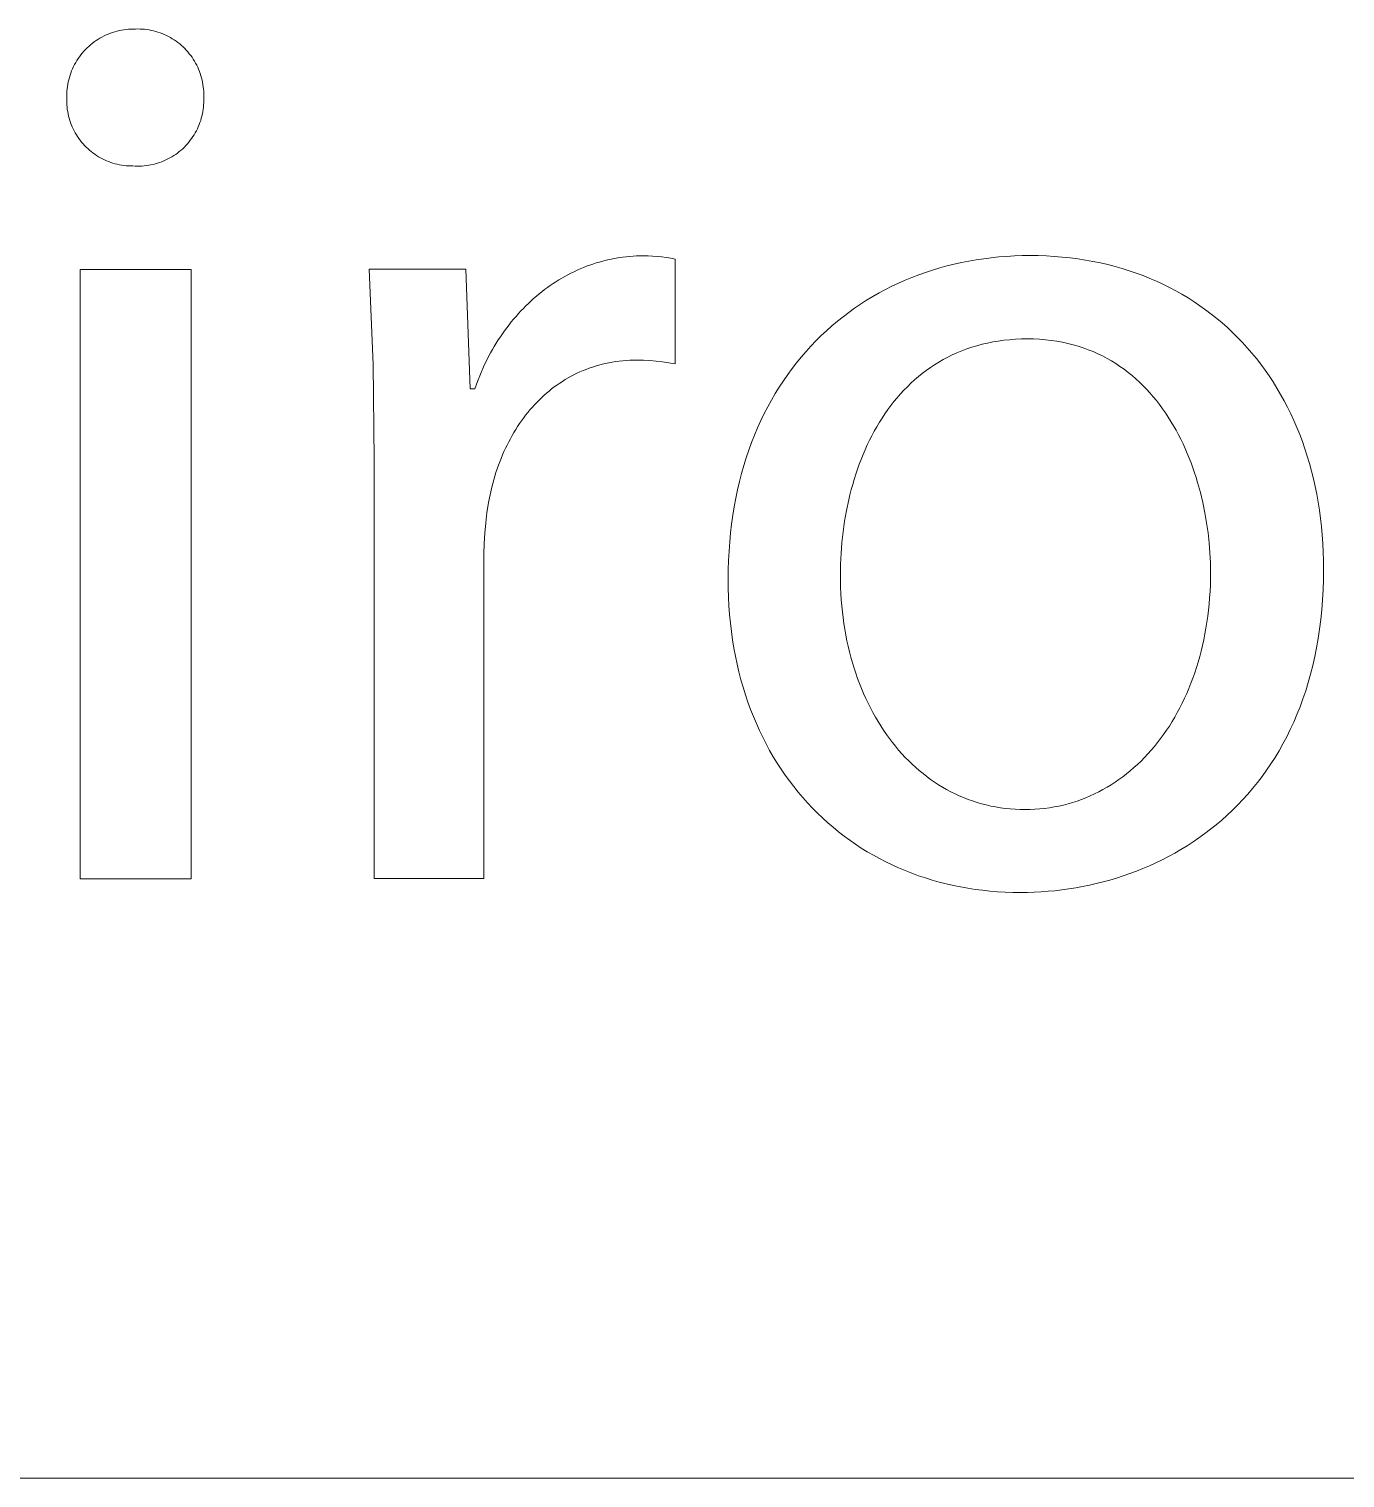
# Model space of a CAD drawing. Header units: millimetres. Extents: x 0 to 5466, y 0 to 3819.
# Drawn here: x 4372.9 to 4430.1, y 0 to 63 of the extents above; entities that cross this region are included whole.
import ezdxf

# ---------------------------------------------------------------- set-up
doc = ezdxf.new("R2010")
doc.units = ezdxf.units.MM
doc.header["$MEASUREMENT"] = 0
doc.layers.add('Domyślny', color=7, linetype='Continuous', true_color=0x000000)

msp = doc.modelspace()

# ---------------------------------------------------------------- linework, layer by layer
at = {"layer": 'Domyślny', "color": 18, "lineweight": 15, "true_color": 0x000000}
for p, q in [((4377.526, 62.979), (4377.625, 62.98)), ((4377.625, 62.98), (4377.724, 62.979)), ((4375.572, 62.291), (4375.65, 62.355)), ((4375.65, 62.355), (4375.731, 62.416)), ((4375.731, 62.416), (4375.813, 62.474)), ((4375.813, 62.474), (4375.897, 62.529)), ((4375.897, 62.529), (4375.984, 62.582)), ((4375.984, 62.582), (4376.071, 62.631)), ((4376.071, 62.631), (4376.161, 62.677)), ((4376.161, 62.677), (4376.252, 62.72)), ((4376.252, 62.72), (4376.345, 62.76)), ((4376.345, 62.76), (4376.439, 62.797)), ((4376.439, 62.797), (4376.534, 62.831)), ((4376.534, 62.831), (4376.63, 62.861)), ((4376.63, 62.861), (4376.727, 62.888)), ((4376.727, 62.888), (4376.825, 62.911)), ((4376.825, 62.911), (4376.924, 62.931)), ((4376.924, 62.931), (4377.024, 62.948)), ((4377.024, 62.948), (4377.124, 62.961)), ((4377.124, 62.961), (4377.224, 62.97)), ((4377.224, 62.97), (4377.325, 62.977)), ((4377.325, 62.977), (4377.426, 62.979)), ((4377.426, 62.979), (4377.526, 62.979)), ((4377.724, 62.979), (4377.823, 62.974)), ((4377.823, 62.974), (4377.921, 62.966)), ((4377.921, 62.966), (4378.019, 62.954)), ((4378.019, 62.954), (4378.117, 62.939)), ((4378.117, 62.939), (4378.214, 62.92)), ((4378.214, 62.92), (4378.311, 62.898)), ((4378.311, 62.898), (4378.406, 62.873)), ((4378.406, 62.873), (4378.501, 62.845)), ((4378.501, 62.845), (4378.595, 62.813)), ((4378.595, 62.813), (4378.687, 62.778)), ((4378.687, 62.778), (4378.778, 62.74)), ((4378.778, 62.74), (4378.868, 62.699)), ((4378.868, 62.699), (4378.956, 62.655)), ((4378.956, 62.655), (4379.043, 62.608)), ((4379.043, 62.608), (4379.128, 62.557)), ((4379.128, 62.557), (4379.212, 62.504)), ((4379.212, 62.504), (4379.293, 62.448)), ((4379.293, 62.448), (4379.373, 62.39)), ((4379.373, 62.39), (4379.45, 62.328)), ((4375.036, 61.692), (4375.093, 61.775)), ((4375.093, 61.775), (4375.154, 61.855)), ((4375.154, 61.855), (4375.217, 61.934)), ((4375.217, 61.934), (4375.283, 62.01)), ((4375.283, 62.01), (4375.352, 62.084)), ((4375.352, 62.084), (4375.423, 62.156)), ((4375.423, 62.156), (4375.496, 62.225)), ((4375.496, 62.225), (4375.572, 62.291)), ((4379.45, 62.328), (4379.525, 62.264)), ((4379.525, 62.264), (4379.598, 62.198)), ((4379.598, 62.198), (4379.669, 62.128)), ((4379.669, 62.128), (4379.737, 62.057)), ((4379.737, 62.057), (4379.803, 61.983)), ((4379.803, 61.983), (4379.866, 61.907)), ((4379.866, 61.907), (4379.927, 61.829)), ((4379.927, 61.829), (4379.985, 61.749)), ((4379.985, 61.749), (4380.039, 61.667)), ((4374.716, 61.064), (4374.752, 61.158)), ((4374.752, 61.158), (4374.792, 61.251)), ((4374.792, 61.251), (4374.834, 61.343)), ((4374.834, 61.343), (4374.88, 61.433)), ((4374.88, 61.433), (4374.929, 61.521)), ((4374.929, 61.521), (4374.981, 61.607)), ((4374.981, 61.607), (4375.036, 61.692)), ((4380.039, 61.667), (4380.092, 61.583)), ((4380.092, 61.583), (4380.141, 61.497)), ((4380.141, 61.497), (4380.187, 61.409)), ((4380.187, 61.409), (4380.23, 61.32)), ((4380.23, 61.32), (4380.27, 61.23)), ((4380.27, 61.23), (4380.307, 61.138)), ((4380.307, 61.138), (4380.341, 61.046)), ((4374.557, 60.378), (4374.569, 60.478)), ((4374.569, 60.478), (4374.585, 60.578)), ((4374.585, 60.578), (4374.605, 60.677)), ((4374.605, 60.677), (4374.628, 60.775)), ((4374.628, 60.775), (4374.654, 60.873)), ((4374.654, 60.873), (4374.683, 60.969)), ((4374.683, 60.969), (4374.716, 61.064)), ((4380.341, 61.046), (4380.371, 60.951)), ((4380.371, 60.951), (4380.399, 60.856)), ((4380.399, 60.856), (4380.422, 60.761)), ((4380.422, 60.761), (4380.443, 60.664)), ((4380.443, 60.664), (4380.46, 60.567)), ((4380.46, 60.567), (4380.474, 60.469)), ((4380.474, 60.469), (4380.485, 60.37)), ((4374.54, 60.076), (4374.542, 60.177)), ((4374.542, 59.975), (4374.54, 60.076)), ((4374.54, 59.878), (4374.542, 59.975)), ((4374.541, 59.78), (4374.54, 59.878)), ((4374.542, 60.177), (4374.548, 60.278)), ((4374.548, 60.278), (4374.557, 60.378)), ((4380.485, 60.37), (4380.492, 60.272)), ((4380.492, 60.272), (4380.496, 60.173)), ((4380.496, 60.074), (4380.493, 59.975)), ((4380.493, 59.975), (4380.495, 59.877)), ((4380.495, 59.877), (4380.494, 59.779)), ((4380.496, 60.173), (4380.496, 60.074)), ((4374.546, 59.682), (4374.541, 59.78)), ((4374.554, 59.584), (4374.546, 59.682)), ((4374.565, 59.487), (4374.554, 59.584)), ((4374.58, 59.39), (4374.565, 59.487)), ((4374.598, 59.293), (4374.58, 59.39)), ((4374.62, 59.198), (4374.598, 59.293)), ((4380.436, 59.292), (4380.414, 59.196)), ((4380.454, 59.389), (4380.436, 59.292)), ((4380.469, 59.486), (4380.454, 59.389)), ((4380.48, 59.583), (4380.469, 59.486)), ((4380.489, 59.681), (4380.48, 59.583)), ((4380.494, 59.779), (4380.489, 59.681)), ((4374.645, 59.103), (4374.62, 59.198)), ((4374.673, 59.009), (4374.645, 59.103)), ((4374.704, 58.916), (4374.673, 59.009)), ((4374.738, 58.824), (4374.704, 58.916)), ((4374.776, 58.734), (4374.738, 58.824)), ((4374.817, 58.645), (4374.776, 58.734)), ((4374.86, 58.557), (4374.817, 58.645)), ((4380.217, 58.642), (4380.173, 58.555)), ((4380.258, 58.732), (4380.217, 58.642)), ((4380.295, 58.822), (4380.258, 58.732)), ((4380.33, 58.914), (4380.295, 58.822)), ((4380.361, 59.007), (4380.33, 58.914)), ((4380.389, 59.102), (4380.361, 59.007)), ((4380.414, 59.196), (4380.389, 59.102)), ((4374.907, 58.471), (4374.86, 58.557)), ((4374.957, 58.386), (4374.907, 58.471)), ((4375.009, 58.304), (4374.957, 58.386)), ((4375.065, 58.223), (4375.009, 58.304)), ((4375.123, 58.144), (4375.065, 58.223)), ((4375.184, 58.067), (4375.123, 58.144)), ((4375.247, 57.992), (4375.184, 58.067)), ((4375.313, 57.92), (4375.247, 57.992)), ((4379.786, 57.989), (4379.72, 57.916)), ((4379.85, 58.064), (4379.786, 57.989)), ((4379.91, 58.141), (4379.85, 58.064)), ((4379.969, 58.22), (4379.91, 58.141)), ((4380.024, 58.301), (4379.969, 58.22)), ((4380.077, 58.384), (4380.024, 58.301)), ((4380.126, 58.468), (4380.077, 58.384)), ((4380.173, 58.555), (4380.126, 58.468)), ((4375.382, 57.85), (4375.313, 57.92)), ((4375.452, 57.782), (4375.382, 57.85)), ((4375.525, 57.717), (4375.452, 57.782)), ((4375.601, 57.654), (4375.525, 57.717)), ((4375.678, 57.594), (4375.601, 57.654)), ((4375.758, 57.537), (4375.678, 57.594)), ((4375.839, 57.482), (4375.758, 57.537)), ((4375.922, 57.43), (4375.839, 57.482)), ((4376.007, 57.381), (4375.922, 57.43)), ((4376.094, 57.335), (4376.007, 57.381)), ((4376.182, 57.292), (4376.094, 57.335)), ((4378.939, 57.33), (4378.85, 57.287)), ((4379.025, 57.376), (4378.939, 57.33)), ((4379.11, 57.425), (4379.025, 57.376)), ((4379.194, 57.477), (4379.11, 57.425)), ((4379.275, 57.532), (4379.194, 57.477)), ((4379.355, 57.589), (4379.275, 57.532)), ((4379.432, 57.649), (4379.355, 57.589)), ((4379.507, 57.712), (4379.432, 57.649)), ((4379.581, 57.778), (4379.507, 57.712)), ((4379.652, 57.846), (4379.581, 57.778)), ((4379.72, 57.916), (4379.652, 57.846)), ((4376.271, 57.253), (4376.182, 57.292)), ((4376.362, 57.216), (4376.271, 57.253)), ((4376.454, 57.182), (4376.362, 57.216)), ((4376.548, 57.152), (4376.454, 57.182)), ((4376.642, 57.125), (4376.548, 57.152)), ((4376.737, 57.101), (4376.642, 57.125)), ((4376.833, 57.08), (4376.737, 57.101)), ((4376.929, 57.063), (4376.833, 57.08)), ((4377.026, 57.049), (4376.929, 57.063)), ((4377.124, 57.039), (4377.026, 57.049)), ((4377.221, 57.031), (4377.124, 57.039)), ((4377.319, 57.028), (4377.221, 57.031)), ((4377.417, 57.027), (4377.319, 57.028)), ((4377.515, 57.021), (4377.417, 57.027)), ((4377.613, 57.018), (4377.515, 57.021)), ((4377.712, 57.019), (4377.613, 57.018)), ((4377.81, 57.023), (4377.712, 57.019)), ((4377.908, 57.03), (4377.81, 57.023)), ((4378.005, 57.041), (4377.908, 57.03)), ((4378.102, 57.055), (4378.005, 57.041)), ((4378.199, 57.073), (4378.102, 57.055)), ((4378.295, 57.094), (4378.199, 57.073)), ((4378.39, 57.118), (4378.295, 57.094)), ((4378.484, 57.145), (4378.39, 57.118)), ((4378.578, 57.176), (4378.484, 57.145)), ((4378.67, 57.21), (4378.578, 57.176)), ((4378.761, 57.247), (4378.67, 57.21)), ((4378.85, 57.287), (4378.761, 57.247)), ((4397.835, 52.891), (4397.978, 52.928)), ((4397.978, 52.928), (4398.122, 52.961)), ((4398.122, 52.961), (4398.268, 52.991)), ((4398.268, 52.991), (4398.413, 53.018)), ((4398.413, 53.018), (4398.56, 53.042)), ((4398.56, 53.042), (4398.707, 53.063)), ((4398.707, 53.063), (4398.855, 53.081)), ((4398.855, 53.081), (4399.004, 53.095)), ((4399.004, 53.095), (4399.153, 53.107)), ((4399.153, 53.107), (4399.302, 53.115)), ((4399.302, 53.115), (4399.453, 53.12)), ((4399.453, 53.12), (4399.603, 53.121)), ((4399.603, 53.121), (4399.802, 53.118)), ((4399.802, 53.118), (4400.001, 53.11)), ((4400.001, 53.11), (4400.2, 53.095)), ((4400.2, 53.095), (4400.398, 53.074)), ((4400.398, 53.074), (4400.595, 53.047)), ((4400.595, 53.047), (4400.791, 53.014)), ((4400.791, 53.014), (4400.987, 52.976)), ((4400.987, 52.976), (4400.987, 48.426)), ((4413.743, 52.892), (4414.067, 52.948)), ((4414.067, 52.948), (4414.393, 52.997)), ((4414.393, 52.997), (4414.723, 53.038)), ((4414.723, 53.038), (4415.055, 53.072)), ((4415.055, 53.072), (4415.389, 53.098)), ((4415.389, 53.098), (4415.726, 53.117)), ((4415.726, 53.117), (4416.066, 53.128)), ((4416.066, 53.128), (4416.408, 53.132)), ((4416.408, 53.132), (4416.763, 53.128)), ((4416.763, 53.128), (4417.114, 53.116)), ((4417.114, 53.116), (4417.461, 53.096)), ((4417.461, 53.096), (4417.805, 53.068)), ((4417.805, 53.068), (4418.145, 53.032)), ((4418.145, 53.032), (4418.48, 52.989)), ((4418.48, 52.989), (4418.812, 52.937)), ((4418.812, 52.937), (4419.14, 52.879)), ((4375.124, 52.532), (4379.947, 52.532)), ((4375.124, 26.05), (4375.124, 52.532)), ((4379.947, 52.532), (4379.947, 26.05)), ((4387.853, 48.4), (4387.682, 52.539)), ((4387.682, 52.539), (4391.886, 52.539)), ((4391.886, 52.539), (4392.068, 47.334)), ((4396.189, 52.226), (4396.32, 52.297)), ((4396.32, 52.297), (4396.452, 52.365)), ((4396.452, 52.365), (4396.586, 52.431)), ((4396.586, 52.431), (4396.72, 52.494)), ((4396.72, 52.494), (4396.856, 52.554)), ((4396.856, 52.554), (4396.993, 52.611)), ((4396.993, 52.611), (4397.131, 52.665)), ((4397.131, 52.665), (4397.27, 52.716)), ((4397.27, 52.716), (4397.41, 52.764)), ((4397.41, 52.764), (4397.55, 52.81)), ((4397.55, 52.81), (4397.692, 52.852)), ((4397.692, 52.852), (4397.835, 52.891)), ((4411.271, 52.183), (4411.568, 52.297)), ((4411.568, 52.297), (4411.868, 52.403)), ((4411.868, 52.403), (4412.172, 52.503)), ((4412.172, 52.503), (4412.48, 52.595)), ((4412.48, 52.595), (4412.791, 52.68)), ((4412.791, 52.68), (4413.105, 52.758)), ((4413.105, 52.758), (4413.423, 52.829)), ((4413.423, 52.829), (4413.743, 52.892)), ((4419.14, 52.879), (4419.464, 52.812)), ((4419.464, 52.812), (4419.784, 52.738)), ((4419.784, 52.738), (4420.099, 52.657)), ((4420.099, 52.657), (4420.41, 52.568)), ((4420.41, 52.568), (4420.717, 52.472)), ((4420.717, 52.472), (4421.019, 52.369)), ((4421.019, 52.369), (4421.317, 52.259)), ((4395.185, 51.558), (4395.306, 51.651)), ((4395.306, 51.651), (4395.428, 51.741)), ((4395.428, 51.741), (4395.551, 51.829)), ((4395.551, 51.829), (4395.676, 51.914)), ((4395.676, 51.914), (4395.802, 51.996)), ((4395.802, 51.996), (4395.93, 52.075)), ((4395.93, 52.075), (4396.059, 52.152)), ((4396.059, 52.152), (4396.189, 52.226)), ((4409.845, 51.509), (4410.122, 51.658)), ((4410.122, 51.658), (4410.403, 51.8)), ((4410.403, 51.8), (4410.688, 51.934)), ((4410.688, 51.934), (4410.978, 52.062)), ((4410.978, 52.062), (4411.271, 52.183)), ((4421.317, 52.259), (4421.611, 52.141)), ((4421.611, 52.141), (4421.9, 52.017)), ((4421.9, 52.017), (4422.184, 51.885)), ((4422.184, 51.885), (4422.463, 51.747)), ((4422.463, 51.747), (4422.738, 51.602)), ((4394.494, 50.948), (4394.605, 51.056)), ((4394.605, 51.056), (4394.718, 51.161)), ((4394.718, 51.161), (4394.832, 51.265)), ((4394.832, 51.265), (4394.949, 51.365)), ((4394.949, 51.365), (4395.066, 51.463)), ((4395.066, 51.463), (4395.185, 51.558)), ((4408.781, 50.847), (4409.04, 51.023)), ((4409.04, 51.023), (4409.304, 51.192)), ((4409.304, 51.192), (4409.573, 51.354)), ((4409.573, 51.354), (4409.845, 51.509)), ((4422.738, 51.602), (4423.008, 51.45)), ((4423.008, 51.45), (4423.273, 51.291)), ((4423.273, 51.291), (4423.533, 51.126)), ((4423.533, 51.126), (4423.788, 50.954)), ((4393.962, 50.371), (4394.065, 50.491)), ((4394.065, 50.491), (4394.17, 50.609)), ((4394.17, 50.609), (4394.276, 50.724)), ((4394.276, 50.724), (4394.384, 50.837)), ((4394.384, 50.837), (4394.494, 50.948)), ((4408.032, 50.279), (4408.277, 50.475)), ((4408.277, 50.475), (4408.527, 50.664)), ((4408.527, 50.664), (4408.781, 50.847)), ((4423.788, 50.954), (4424.038, 50.776)), ((4424.038, 50.776), (4424.283, 50.592)), ((4424.283, 50.592), (4424.522, 50.401)), ((4424.522, 50.401), (4424.756, 50.204)), ((4393.476, 49.735), (4393.57, 49.867)), ((4393.57, 49.867), (4393.665, 49.996)), ((4393.665, 49.996), (4393.762, 50.124)), ((4393.762, 50.124), (4393.861, 50.249)), ((4393.861, 50.249), (4393.962, 50.371)), ((4407.327, 49.651), (4407.557, 49.867)), ((4407.557, 49.867), (4407.792, 50.076)), ((4407.792, 50.076), (4408.032, 50.279)), ((4424.756, 50.204), (4424.985, 50)), ((4424.985, 50), (4425.209, 49.791)), ((4425.209, 49.791), (4425.427, 49.575)), ((4393.039, 49.043), (4393.122, 49.186)), ((4393.122, 49.186), (4393.208, 49.326)), ((4393.208, 49.326), (4393.295, 49.465)), ((4393.295, 49.465), (4393.385, 49.601)), ((4393.385, 49.601), (4393.476, 49.735)), ((4406.67, 48.964), (4406.884, 49.2)), ((4406.884, 49.2), (4407.103, 49.428)), ((4407.103, 49.428), (4407.327, 49.651)), ((4413.87, 49.146), (4413.652, 49.072)), ((4414.092, 49.214), (4413.87, 49.146)), ((4414.319, 49.275), (4414.092, 49.214)), ((4414.55, 49.329), (4414.319, 49.275)), ((4414.786, 49.376), (4414.55, 49.329)), ((4415.026, 49.417), (4414.786, 49.376)), ((4415.271, 49.45), (4415.026, 49.417)), ((4415.521, 49.476), (4415.271, 49.45)), ((4415.776, 49.495), (4415.521, 49.476)), ((4416.035, 49.506), (4415.776, 49.495)), ((4416.299, 49.51), (4416.035, 49.506)), ((4416.563, 49.506), (4416.299, 49.51)), ((4416.823, 49.494), (4416.563, 49.506)), ((4417.077, 49.474), (4416.823, 49.494)), ((4417.327, 49.445), (4417.077, 49.474)), ((4417.571, 49.41), (4417.327, 49.445)), ((4417.811, 49.366), (4417.571, 49.41)), ((4418.046, 49.316), (4417.811, 49.366)), ((4418.276, 49.258), (4418.046, 49.316)), ((4418.501, 49.193), (4418.276, 49.258)), ((4418.721, 49.121), (4418.501, 49.193)), ((4425.427, 49.575), (4425.64, 49.353)), ((4425.64, 49.353), (4425.847, 49.126)), ((4425.847, 49.126), (4426.048, 48.892)), ((4392.655, 48.296), (4392.802, 48.601)), ((4392.802, 48.601), (4392.958, 48.898)), ((4392.958, 48.898), (4393.039, 49.043)), ((4398.251, 48.499), (4398.102, 48.472)), ((4398.4, 48.523), (4398.251, 48.499)), ((4398.551, 48.543), (4398.4, 48.523)), ((4398.704, 48.56), (4398.551, 48.543)), ((4398.858, 48.573), (4398.704, 48.56)), ((4399.014, 48.582), (4398.858, 48.573)), ((4399.172, 48.588), (4399.014, 48.582)), ((4399.33, 48.589), (4399.172, 48.588)), ((4399.608, 48.584), (4399.33, 48.589)), ((4399.886, 48.57), (4399.608, 48.584)), ((4400.162, 48.547), (4399.886, 48.57)), ((4400.438, 48.515), (4400.162, 48.547)), ((4400.713, 48.475), (4400.438, 48.515)), ((4406.26, 48.474), (4406.462, 48.722)), ((4406.462, 48.722), (4406.67, 48.964)), ((4412.441, 48.5), (4412.255, 48.385)), ((4412.632, 48.61), (4412.441, 48.5)), ((4412.827, 48.715), (4412.632, 48.61)), ((4413.026, 48.813), (4412.827, 48.715)), ((4413.231, 48.905), (4413.026, 48.813)), ((4413.439, 48.992), (4413.231, 48.905)), ((4413.652, 49.072), (4413.439, 48.992)), ((4418.937, 49.042), (4418.721, 49.121)), ((4419.148, 48.957), (4418.937, 49.042)), ((4419.354, 48.865), (4419.148, 48.957)), ((4419.556, 48.767), (4419.354, 48.865)), ((4419.752, 48.663), (4419.556, 48.767)), ((4419.945, 48.553), (4419.752, 48.663)), ((4420.132, 48.437), (4419.945, 48.553)), ((4426.048, 48.892), (4426.244, 48.653)), ((4426.244, 48.653), (4426.434, 48.408)), ((4387.901, 44.258), (4387.853, 48.4)), ((4392.388, 47.662), (4392.517, 47.983)), ((4392.517, 47.983), (4392.655, 48.296)), ((4396.456, 47.884), (4396.33, 47.814)), ((4396.583, 47.95), (4396.456, 47.884)), ((4396.713, 48.014), (4396.583, 47.95)), ((4396.844, 48.074), (4396.713, 48.014)), ((4396.977, 48.132), (4396.844, 48.074)), ((4397.112, 48.186), (4396.977, 48.132)), ((4397.248, 48.237), (4397.112, 48.186)), ((4397.387, 48.284), (4397.248, 48.237)), ((4397.526, 48.329), (4397.387, 48.284)), ((4397.668, 48.37), (4397.526, 48.329)), ((4397.811, 48.407), (4397.668, 48.37)), ((4397.956, 48.441), (4397.811, 48.407)), ((4398.102, 48.472), (4397.956, 48.441)), ((4400.987, 48.426), (4400.713, 48.475)), ((4405.687, 47.691), (4405.872, 47.959)), ((4405.872, 47.959), (4406.063, 48.22)), ((4406.063, 48.22), (4406.26, 48.474)), ((4411.554, 47.87), (4411.389, 47.728)), ((4411.722, 48.006), (4411.554, 47.87)), ((4411.895, 48.138), (4411.722, 48.006)), ((4412.073, 48.264), (4411.895, 48.138)), ((4412.255, 48.385), (4412.073, 48.264)), ((4420.315, 48.316), (4420.132, 48.437)), ((4420.494, 48.189), (4420.315, 48.316)), ((4420.668, 48.057), (4420.494, 48.189)), ((4420.837, 47.919), (4420.668, 48.057)), ((4421.002, 47.777), (4420.837, 47.919)), ((4426.434, 48.408), (4426.618, 48.158)), ((4426.618, 48.158), (4426.797, 47.901)), ((4426.797, 47.901), (4426.969, 47.64)), ((4392.068, 47.334), (4392.269, 47.334)), ((4392.269, 47.334), (4392.388, 47.662)), ((4395.501, 47.242), (4395.39, 47.149)), ((4395.613, 47.333), (4395.501, 47.242)), ((4395.728, 47.42), (4395.613, 47.333)), ((4395.845, 47.505), (4395.728, 47.42)), ((4395.963, 47.586), (4395.845, 47.505)), ((4396.084, 47.665), (4395.963, 47.586)), ((4396.206, 47.741), (4396.084, 47.665)), ((4396.33, 47.814), (4396.206, 47.741)), ((4405.335, 47.138), (4405.508, 47.418)), ((4405.508, 47.418), (4405.687, 47.691)), ((4410.922, 47.276), (4410.774, 47.116)), ((4411.073, 47.431), (4410.922, 47.276)), ((4411.229, 47.582), (4411.073, 47.431)), ((4411.389, 47.728), (4411.229, 47.582)), ((4421.162, 47.629), (4421.002, 47.777)), ((4421.319, 47.477), (4421.162, 47.629)), ((4421.47, 47.321), (4421.319, 47.477)), ((4421.618, 47.16), (4421.47, 47.321)), ((4426.969, 47.64), (4427.135, 47.373)), ((4427.135, 47.373), (4427.296, 47.1)), ((4394.866, 46.643), (4394.767, 46.534)), ((4394.966, 46.75), (4394.866, 46.643)), ((4395.069, 46.854), (4394.966, 46.75)), ((4395.174, 46.955), (4395.069, 46.854)), ((4395.281, 47.053), (4395.174, 46.955)), ((4395.39, 47.149), (4395.281, 47.053)), ((4405.009, 46.56), (4405.169, 46.852)), ((4405.169, 46.852), (4405.335, 47.138)), ((4410.358, 46.611), (4410.228, 46.435)), ((4410.493, 46.783), (4410.358, 46.611)), ((4410.631, 46.952), (4410.493, 46.783)), ((4410.774, 47.116), (4410.631, 46.952)), ((4421.761, 46.995), (4421.618, 47.16)), ((4421.899, 46.826), (4421.761, 46.995)), ((4422.034, 46.653), (4421.899, 46.826)), ((4422.164, 46.476), (4422.034, 46.653)), ((4427.296, 47.1), (4427.45, 46.822)), ((4427.45, 46.822), (4427.598, 46.539)), ((4394.392, 46.072), (4394.304, 45.951)), ((4394.483, 46.191), (4394.392, 46.072)), ((4394.575, 46.308), (4394.483, 46.191)), ((4394.67, 46.422), (4394.575, 46.308)), ((4394.767, 46.534), (4394.67, 46.422)), ((4404.708, 45.958), (4404.855, 46.262)), ((4404.855, 46.262), (4405.009, 46.56)), ((4409.979, 46.071), (4409.861, 45.884)), ((4410.101, 46.255), (4409.979, 46.071)), ((4410.228, 46.435), (4410.101, 46.255)), ((4422.29, 46.295), (4422.164, 46.476)), ((4422.412, 46.111), (4422.29, 46.295)), ((4422.529, 45.924), (4422.412, 46.111)), ((4427.598, 46.539), (4427.739, 46.251)), ((4427.739, 46.251), (4427.875, 45.957)), ((4393.973, 45.441), (4393.895, 45.308)), ((4394.052, 45.572), (4393.973, 45.441)), ((4394.134, 45.701), (4394.052, 45.572)), ((4394.218, 45.827), (4394.134, 45.701)), ((4394.304, 45.951), (4394.218, 45.827)), ((4404.434, 45.331), (4404.568, 45.647)), ((4404.568, 45.647), (4404.708, 45.958)), ((4409.638, 45.499), (4409.532, 45.302)), ((4409.748, 45.693), (4409.638, 45.499)), ((4409.861, 45.884), (4409.748, 45.693)), ((4422.643, 45.734), (4422.529, 45.924)), ((4422.752, 45.541), (4422.643, 45.734)), ((4422.857, 45.345), (4422.752, 45.541)), ((4427.875, 45.957), (4428.004, 45.659)), ((4428.004, 45.659), (4428.126, 45.355)), ((4428.126, 45.355), (4428.243, 45.047)), ((4393.608, 44.754), (4393.542, 44.611)), ((4393.677, 44.896), (4393.608, 44.754)), ((4393.747, 45.036), (4393.677, 44.896)), ((4393.82, 45.173), (4393.747, 45.036)), ((4393.895, 45.308), (4393.82, 45.173)), ((4404.187, 44.68), (4404.307, 45.009)), ((4404.307, 45.009), (4404.434, 45.331)), ((4409.333, 44.899), (4409.24, 44.693)), ((4409.431, 45.102), (4409.333, 44.899)), ((4409.532, 45.302), (4409.431, 45.102)), ((4422.958, 45.146), (4422.857, 45.345)), ((4423.055, 44.945), (4422.958, 45.146)), ((4423.148, 44.741), (4423.055, 44.945)), ((4423.238, 44.535), (4423.148, 44.741)), ((4428.243, 45.047), (4428.352, 44.734)), ((4428.352, 44.734), (4428.455, 44.416)), ((4387.901, 26.057), (4387.901, 44.258)), ((4393.358, 44.168), (4393.302, 44.016)), ((4393.417, 44.317), (4393.358, 44.168)), ((4393.479, 44.465), (4393.417, 44.317)), ((4393.542, 44.611), (4393.479, 44.465)), ((4403.968, 44.006), (4404.074, 44.346)), ((4404.074, 44.346), (4404.187, 44.68)), ((4409.065, 44.273), (4408.984, 44.06)), ((4409.15, 44.484), (4409.065, 44.273)), ((4409.24, 44.693), (4409.15, 44.484)), ((4423.323, 44.328), (4423.238, 44.535)), ((4423.404, 44.118), (4423.323, 44.328)), ((4423.481, 43.907), (4423.404, 44.118)), ((4428.455, 44.416), (4428.551, 44.093)), ((4428.551, 44.093), (4428.641, 43.766)), ((4393.195, 43.707), (4393.099, 43.391)), ((4393.247, 43.862), (4393.195, 43.707)), ((4393.302, 44.016), (4393.247, 43.862)), ((4403.778, 43.308), (4403.869, 43.66)), ((4403.869, 43.66), (4403.968, 44.006)), ((4408.833, 43.626), (4408.763, 43.406)), ((4408.906, 43.844), (4408.833, 43.626)), ((4408.984, 44.06), (4408.906, 43.844)), ((4423.555, 43.694), (4423.481, 43.907)), ((4423.624, 43.48), (4423.555, 43.694)), ((4423.69, 43.264), (4423.624, 43.48)), ((4428.641, 43.766), (4428.723, 43.434)), ((4393.012, 43.068), (4392.936, 42.738)), ((4393.099, 43.391), (4393.012, 43.068)), ((4403.618, 42.587), (4403.694, 42.95)), ((4403.694, 42.95), (4403.778, 43.308)), ((4408.636, 42.961), (4408.578, 42.736)), ((4408.697, 43.184), (4408.636, 42.961)), ((4408.763, 43.406), (4408.697, 43.184)), ((4423.81, 42.83), (4423.69, 43.264)), ((4423.916, 42.393), (4423.81, 42.83)), ((4428.723, 43.434), (4428.799, 43.097)), ((4428.799, 43.097), (4428.868, 42.756)), ((4392.869, 42.401), (4392.804, 41.956)), ((4392.936, 42.738), (4392.869, 42.401)), ((4403.488, 41.843), (4403.549, 42.218)), ((4403.549, 42.218), (4403.618, 42.587)), ((4408.524, 42.509), (4408.427, 42.051)), ((4408.578, 42.736), (4408.524, 42.509)), ((4424.006, 41.954), (4423.916, 42.393)), ((4428.868, 42.756), (4428.93, 42.411)), ((4428.93, 42.411), (4428.985, 42.062)), ((4392.804, 41.956), (4392.751, 41.509)), ((4403.435, 41.463), (4403.488, 41.843)), ((4408.346, 41.589), (4408.28, 41.123)), ((4408.427, 42.051), (4408.346, 41.589)), ((4424.082, 41.515), (4424.006, 41.954)), ((4428.985, 42.062), (4429.033, 41.708)), ((4429.033, 41.708), (4429.073, 41.35)), ((4392.711, 41.061), (4392.684, 40.612)), ((4392.751, 41.509), (4392.711, 41.061)), ((4403.352, 40.685), (4403.39, 41.077)), ((4403.39, 41.077), (4403.435, 41.463)), ((4408.28, 41.123), (4408.228, 40.655)), ((4424.144, 41.076), (4424.082, 41.515)), ((4424.192, 40.64), (4424.144, 41.076)), ((4429.073, 41.35), (4429.106, 40.988)), ((4429.106, 40.988), (4429.133, 40.622)), ((4392.684, 40.612), (4392.669, 40.163)), ((4403.323, 40.288), (4403.352, 40.685)), ((4408.228, 40.655), (4408.192, 40.185)), ((4424.225, 40.206), (4424.192, 40.64)), ((4429.133, 40.622), (4429.151, 40.252)), ((4392.669, 40.163), (4392.669, 26.057)), ((4403.29, 39.477), (4403.302, 39.885)), ((4403.302, 39.885), (4403.323, 40.288)), ((4408.17, 39.715), (4408.163, 39.245)), ((4408.192, 40.185), (4408.17, 39.715)), ((4424.245, 39.778), (4424.225, 40.206)), ((4424.252, 39.355), (4424.245, 39.778)), ((4429.151, 40.252), (4429.162, 39.878)), ((4429.162, 39.878), (4429.166, 39.5)), ((4403.285, 39.063), (4403.29, 39.477)), ((4403.289, 38.673), (4403.285, 39.063)), ((4408.163, 39.245), (4408.165, 38.974)), ((4424.242, 38.8), (4424.25, 39.076)), ((4424.25, 39.076), (4424.252, 39.355)), ((4429.166, 39.5), (4429.161, 39.046)), ((4403.301, 38.288), (4403.289, 38.673)), ((4408.165, 38.974), (4408.173, 38.705)), ((4408.173, 38.705), (4408.185, 38.439)), ((4408.185, 38.439), (4408.202, 38.174)), ((4424.212, 38.255), (4424.23, 38.526)), ((4424.23, 38.526), (4424.242, 38.8)), ((4429.147, 38.6), (4429.122, 38.162)), ((4429.161, 39.046), (4429.147, 38.6)), ((4403.321, 37.907), (4403.301, 38.288)), ((4403.349, 37.531), (4403.321, 37.907)), ((4408.202, 38.174), (4408.223, 37.912)), ((4408.223, 37.912), (4408.25, 37.652)), ((4424.163, 37.721), (4424.19, 37.987)), ((4424.19, 37.987), (4424.212, 38.255)), ((4429.122, 38.162), (4429.088, 37.732)), ((4403.385, 37.159), (4403.349, 37.531)), ((4403.428, 36.793), (4403.385, 37.159)), ((4408.25, 37.652), (4408.281, 37.395)), ((4408.281, 37.395), (4408.316, 37.14)), ((4424.053, 36.941), (4424.095, 37.198)), ((4424.095, 37.198), (4424.131, 37.458)), ((4424.131, 37.458), (4424.163, 37.721)), ((4429.045, 37.31), (4428.993, 36.895)), ((4429.088, 37.732), (4429.045, 37.31)), ((4403.479, 36.431), (4403.428, 36.793)), ((4408.316, 37.14), (4408.356, 36.888)), ((4408.356, 36.888), (4408.401, 36.639)), ((4408.401, 36.639), (4408.45, 36.393)), ((4423.957, 36.435), (4424.008, 36.686)), ((4424.008, 36.686), (4424.053, 36.941)), ((4428.993, 36.895), (4428.932, 36.489)), ((4403.537, 36.075), (4403.479, 36.431)), ((4403.603, 35.723), (4403.537, 36.075)), ((4408.45, 36.393), (4408.503, 36.149)), ((4408.503, 36.149), (4408.561, 35.908)), ((4408.561, 35.908), (4408.623, 35.67)), ((4423.78, 35.7), (4423.843, 35.942)), ((4423.843, 35.942), (4423.903, 36.187)), ((4423.903, 36.187), (4423.957, 36.435)), ((4428.862, 36.09), (4428.783, 35.7)), ((4428.932, 36.489), (4428.862, 36.09)), ((4403.676, 35.376), (4403.603, 35.723)), ((4403.756, 35.035), (4403.676, 35.376)), ((4408.623, 35.67), (4408.689, 35.435)), ((4408.689, 35.435), (4408.759, 35.203)), ((4423.64, 35.226), (4423.712, 35.462)), ((4423.712, 35.462), (4423.78, 35.7)), ((4428.696, 35.317), (4428.601, 34.942)), ((4428.783, 35.7), (4428.696, 35.317)), ((4403.843, 34.698), (4403.756, 35.035)), ((4403.938, 34.367), (4403.843, 34.698)), ((4408.759, 35.203), (4408.834, 34.975)), ((4408.834, 34.975), (4408.913, 34.749)), ((4408.913, 34.749), (4408.996, 34.527)), ((4423.398, 34.541), (4423.483, 34.766)), ((4423.483, 34.766), (4423.563, 34.995)), ((4423.563, 34.995), (4423.64, 35.226)), ((4428.601, 34.942), (4428.498, 34.574)), ((4404.039, 34.041), (4403.938, 34.367)), ((4404.147, 33.72), (4404.039, 34.041)), ((4408.996, 34.527), (4409.082, 34.309)), ((4409.082, 34.309), (4409.173, 34.093)), ((4409.173, 34.093), (4409.268, 33.882)), ((4423.12, 33.888), (4423.217, 34.102)), ((4423.217, 34.102), (4423.31, 34.32)), ((4423.31, 34.32), (4423.398, 34.541)), ((4428.386, 34.215), (4428.267, 33.863)), ((4428.498, 34.574), (4428.386, 34.215)), ((4404.262, 33.404), (4404.147, 33.72)), ((4404.383, 33.094), (4404.262, 33.404)), ((4409.268, 33.882), (4409.367, 33.674)), ((4409.367, 33.674), (4409.469, 33.469)), ((4409.469, 33.469), (4409.576, 33.268)), ((4422.807, 33.269), (4422.915, 33.472)), ((4422.915, 33.472), (4423.02, 33.678)), ((4423.02, 33.678), (4423.12, 33.888)), ((4428.14, 33.518), (4428.006, 33.182)), ((4428.267, 33.863), (4428.14, 33.518)), ((4404.512, 32.789), (4404.383, 33.094)), ((4404.646, 32.49), (4404.512, 32.789)), ((4409.576, 33.268), (4409.686, 33.071)), ((4409.686, 33.071), (4409.799, 32.878)), ((4409.799, 32.878), (4409.917, 32.689)), ((4422.46, 32.685), (4422.579, 32.876)), ((4422.579, 32.876), (4422.695, 33.071)), ((4422.695, 33.071), (4422.807, 33.269)), ((4427.864, 32.852), (4427.715, 32.531)), ((4428.006, 33.182), (4427.864, 32.852)), ((4404.787, 32.196), (4404.646, 32.49)), ((4404.935, 31.908), (4404.787, 32.196)), ((4409.917, 32.689), (4410.038, 32.503)), ((4410.038, 32.503), (4410.162, 32.322)), ((4410.162, 32.322), (4410.291, 32.145)), ((4410.291, 32.145), (4410.422, 31.972)), ((4421.947, 31.965), (4422.081, 32.139)), ((4422.081, 32.139), (4422.211, 32.317)), ((4422.211, 32.317), (4422.337, 32.499)), ((4422.337, 32.499), (4422.46, 32.685)), ((4427.559, 32.217), (4427.397, 31.911)), ((4427.715, 32.531), (4427.559, 32.217)), ((4405.088, 31.625), (4404.935, 31.908)), ((4405.248, 31.348), (4405.088, 31.625)), ((4410.422, 31.972), (4410.557, 31.803)), ((4410.557, 31.803), (4410.696, 31.639)), ((4410.696, 31.639), (4410.837, 31.479)), ((4421.528, 31.471), (4421.671, 31.631)), ((4421.671, 31.631), (4421.811, 31.796)), ((4421.811, 31.796), (4421.947, 31.965)), ((4427.227, 31.612), (4427.052, 31.32)), ((4427.397, 31.911), (4427.227, 31.612)), ((4405.414, 31.077), (4405.248, 31.348)), ((4405.586, 30.811), (4405.414, 31.077)), ((4410.837, 31.479), (4410.982, 31.323)), ((4410.982, 31.323), (4411.131, 31.172)), ((4411.131, 31.172), (4411.282, 31.026)), ((4411.282, 31.026), (4411.437, 30.884)), ((4411.437, 30.884), (4411.594, 30.747)), ((4420.764, 30.739), (4420.923, 30.875)), ((4420.923, 30.875), (4421.079, 31.017)), ((4421.079, 31.017), (4421.231, 31.164)), ((4421.231, 31.164), (4421.381, 31.315)), ((4421.381, 31.315), (4421.528, 31.471)), ((4426.87, 31.036), (4426.681, 30.759)), ((4427.052, 31.32), (4426.87, 31.036)), ((4405.764, 30.551), (4405.586, 30.811)), ((4405.947, 30.297), (4405.764, 30.551)), ((4406.136, 30.049), (4405.947, 30.297)), ((4411.594, 30.747), (4411.755, 30.615)), ((4411.755, 30.615), (4411.919, 30.488)), ((4411.919, 30.488), (4412.085, 30.365)), ((4412.085, 30.365), (4412.255, 30.248)), ((4412.255, 30.248), (4412.428, 30.135)), ((4419.927, 30.128), (4420.1, 30.24)), ((4420.1, 30.24), (4420.27, 30.357)), ((4420.27, 30.357), (4420.438, 30.479)), ((4420.438, 30.479), (4420.602, 30.606)), ((4420.602, 30.606), (4420.764, 30.739)), ((4426.487, 30.49), (4426.287, 30.228)), ((4426.681, 30.759), (4426.487, 30.49)), ((4406.331, 29.807), (4406.136, 30.049)), ((4406.531, 29.571), (4406.331, 29.807)), ((4412.428, 30.135), (4412.603, 30.028)), ((4412.603, 30.028), (4412.781, 29.926)), ((4412.781, 29.926), (4412.962, 29.829)), ((4412.962, 29.829), (4413.145, 29.738)), ((4413.145, 29.738), (4413.332, 29.652)), ((4413.332, 29.652), (4413.52, 29.571)), ((4418.834, 29.567), (4419.022, 29.647)), ((4419.022, 29.647), (4419.208, 29.732)), ((4419.208, 29.732), (4419.392, 29.823)), ((4419.392, 29.823), (4419.573, 29.92)), ((4419.573, 29.92), (4419.751, 30.021)), ((4419.751, 30.021), (4419.927, 30.128)), ((4425.87, 29.726), (4425.653, 29.486)), ((4426.081, 29.974), (4425.87, 29.726)), ((4426.287, 30.228), (4426.081, 29.974)), ((4406.737, 29.341), (4406.531, 29.571)), ((4406.948, 29.117), (4406.737, 29.341)), ((4407.164, 28.899), (4406.948, 29.117)), ((4413.52, 29.571), (4413.712, 29.496)), ((4413.712, 29.496), (4413.906, 29.427)), ((4413.906, 29.427), (4414.102, 29.363)), ((4414.102, 29.363), (4414.3, 29.305)), ((4414.3, 29.305), (4414.502, 29.253)), ((4414.502, 29.253), (4414.705, 29.207)), ((4414.705, 29.207), (4414.911, 29.166)), ((4414.911, 29.166), (4415.118, 29.132)), ((4415.118, 29.132), (4415.328, 29.104)), ((4415.328, 29.104), (4415.541, 29.082)), ((4415.541, 29.082), (4415.755, 29.066)), ((4415.755, 29.066), (4415.971, 29.056)), ((4415.971, 29.056), (4416.189, 29.053)), ((4416.189, 29.053), (4416.404, 29.056)), ((4416.404, 29.056), (4416.618, 29.066)), ((4416.618, 29.066), (4416.829, 29.081)), ((4416.829, 29.081), (4417.039, 29.103)), ((4417.039, 29.103), (4417.246, 29.131)), ((4417.246, 29.131), (4417.452, 29.165)), ((4417.452, 29.165), (4417.656, 29.205)), ((4417.656, 29.205), (4417.858, 29.251)), ((4417.858, 29.251), (4418.057, 29.303)), ((4418.057, 29.303), (4418.255, 29.36)), ((4418.255, 29.36), (4418.45, 29.423)), ((4418.45, 29.423), (4418.643, 29.492)), ((4418.643, 29.492), (4418.834, 29.567)), ((4425.205, 29.028), (4424.973, 28.81)), ((4425.432, 29.254), (4425.205, 29.028)), ((4425.653, 29.486), (4425.432, 29.254)), ((4407.386, 28.687), (4407.164, 28.899)), ((4407.613, 28.482), (4407.386, 28.687)), ((4407.844, 28.283), (4407.613, 28.482)), ((4424.496, 28.394), (4424.251, 28.197)), ((4424.737, 28.599), (4424.496, 28.394)), ((4424.973, 28.81), (4424.737, 28.599)), ((4408.08, 28.09), (4407.844, 28.283)), ((4408.322, 27.903), (4408.08, 28.09)), ((4408.568, 27.723), (4408.322, 27.903)), ((4408.818, 27.55), (4408.568, 27.723)), ((4423.748, 27.825), (4423.491, 27.649)), ((4424.002, 28.008), (4423.748, 27.825)), ((4424.251, 28.197), (4424.002, 28.008)), ((4409.073, 27.382), (4408.818, 27.55)), ((4409.333, 27.222), (4409.073, 27.382)), ((4409.597, 27.068), (4409.333, 27.222)), ((4422.698, 27.163), (4422.427, 27.015)), ((4422.966, 27.318), (4422.698, 27.163)), ((4423.23, 27.48), (4422.966, 27.318)), ((4423.491, 27.649), (4423.23, 27.48)), ((4409.865, 26.921), (4409.597, 27.068)), ((4410.138, 26.78), (4409.865, 26.921)), ((4410.414, 26.646), (4410.138, 26.78)), ((4410.695, 26.519), (4410.414, 26.646)), ((4410.979, 26.399), (4410.695, 26.519)), ((4421.314, 26.492), (4421.03, 26.378)), ((4421.597, 26.612), (4421.314, 26.492)), ((4421.876, 26.74), (4421.597, 26.612)), ((4422.153, 26.874), (4421.876, 26.74)), ((4422.427, 27.015), (4422.153, 26.874)), ((4379.947, 26.05), (4375.124, 26.05)), ((4392.669, 26.057), (4387.901, 26.057)), ((4411.267, 26.286), (4410.979, 26.399)), ((4411.559, 26.18), (4411.267, 26.286)), ((4411.855, 26.081), (4411.559, 26.18)), ((4412.154, 25.988), (4411.855, 26.081)), ((4412.457, 25.903), (4412.154, 25.988)), ((4412.763, 25.825), (4412.457, 25.903)), ((4413.072, 25.755), (4412.763, 25.825)), ((4419.282, 25.835), (4418.986, 25.767)), ((4419.577, 25.909), (4419.282, 25.835)), ((4419.871, 25.989), (4419.577, 25.909)), ((4420.164, 26.076), (4419.871, 25.989)), ((4420.454, 26.17), (4420.164, 26.076)), ((4420.743, 26.271), (4420.454, 26.17)), ((4421.03, 26.378), (4420.743, 26.271)), ((4413.384, 25.691), (4413.072, 25.755)), ((4413.7, 25.635), (4413.384, 25.691)), ((4414.019, 25.586), (4413.7, 25.635)), ((4414.34, 25.544), (4414.019, 25.586)), ((4414.665, 25.51), (4414.34, 25.544)), ((4414.992, 25.484), (4414.665, 25.51)), ((4415.322, 25.465), (4414.992, 25.484)), ((4415.654, 25.453), (4415.322, 25.465)), ((4415.989, 25.449), (4415.654, 25.453)), ((4416.289, 25.453), (4415.989, 25.449)), ((4416.589, 25.462), (4416.289, 25.453)), ((4416.889, 25.478), (4416.589, 25.462)), ((4417.19, 25.5), (4416.889, 25.478)), ((4417.49, 25.528), (4417.19, 25.5)), ((4417.79, 25.563), (4417.49, 25.528)), ((4418.09, 25.605), (4417.79, 25.563)), ((4418.389, 25.652), (4418.09, 25.605)), ((4418.688, 25.707), (4418.389, 25.652)), ((4418.986, 25.767), (4418.688, 25.707)), ((5460.421, 0), (0, 0)), ((5460.421, 0), (3400.11, 0))]:
    msp.add_line(p, q, dxfattribs=at)

doc.saveas('drawing.dxf')
